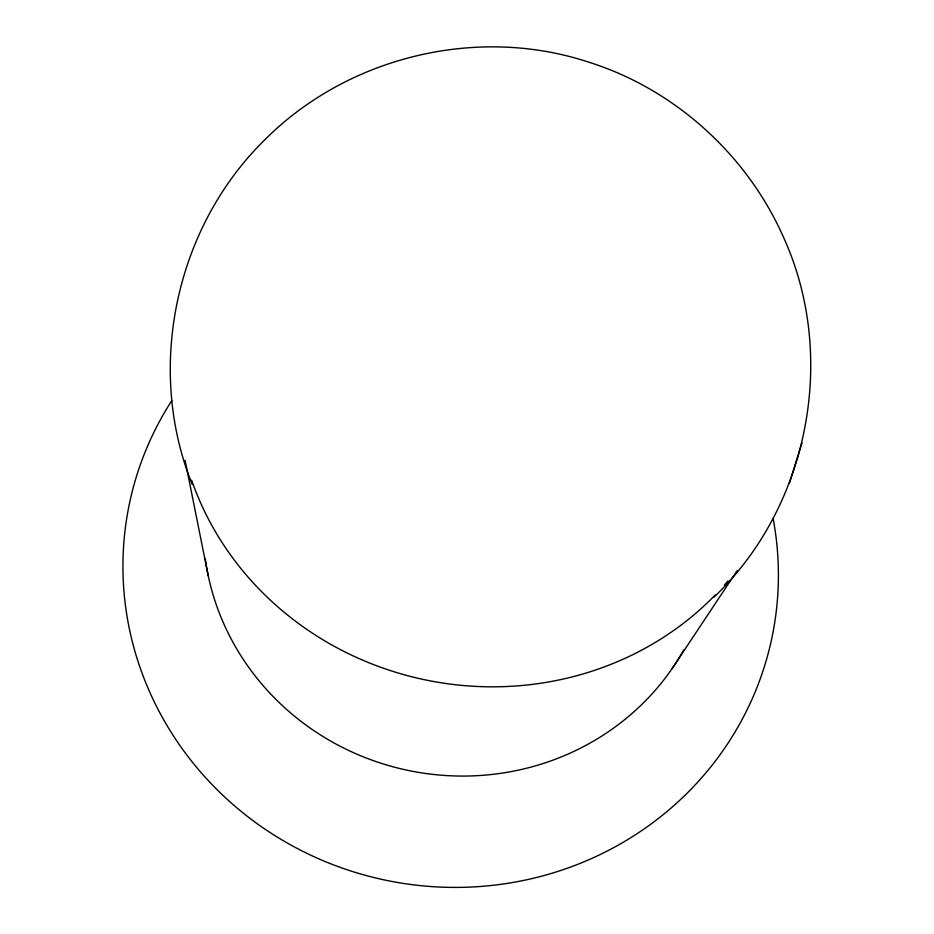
<?xml version="1.0" encoding="UTF-8"?>
<svg xmlns="http://www.w3.org/2000/svg" width="934" height="934" viewBox="0 0 934 934"><rect width="100%" height="100%" fill="white"/><g stroke="black" fill="none" stroke-linecap="round" stroke-linejoin="round"><path stroke-width="1.4" d="M714.031 597.083C808.517 506.905 837.728 357.453 784.011 238.392C747.597 155.161 674.628 88.847 587.719 61.831C475.99 25.276 346.339 57.196 263.785 140.824C175.183 228.351 145.541 368.755 192.206 484.361M789.382 483.193L798.827 453.013M799.235 451.729L802.084 442.821M671.908 668.907L737.101 570.721M185.072 460.31L208.235 575.753M727.995 580.936A309.376 289.727 11.1 0 1 724.434 585.046M715.234 594.993A309.376 289.727 11.1 0 1 421.911 679.158A309.376 289.727 11.1 0 1 191.633 480.146M773.119 518.452A328.173 316.241 11.1 0 1 389.817 881.054A328.173 316.241 11.1 0 1 171.821 400.558M683.723 650.029A255.858 245.082 11.1 0 1 412.571 771.309A255.858 245.082 11.1 0 1 205.223 558.45"/></g></svg>
